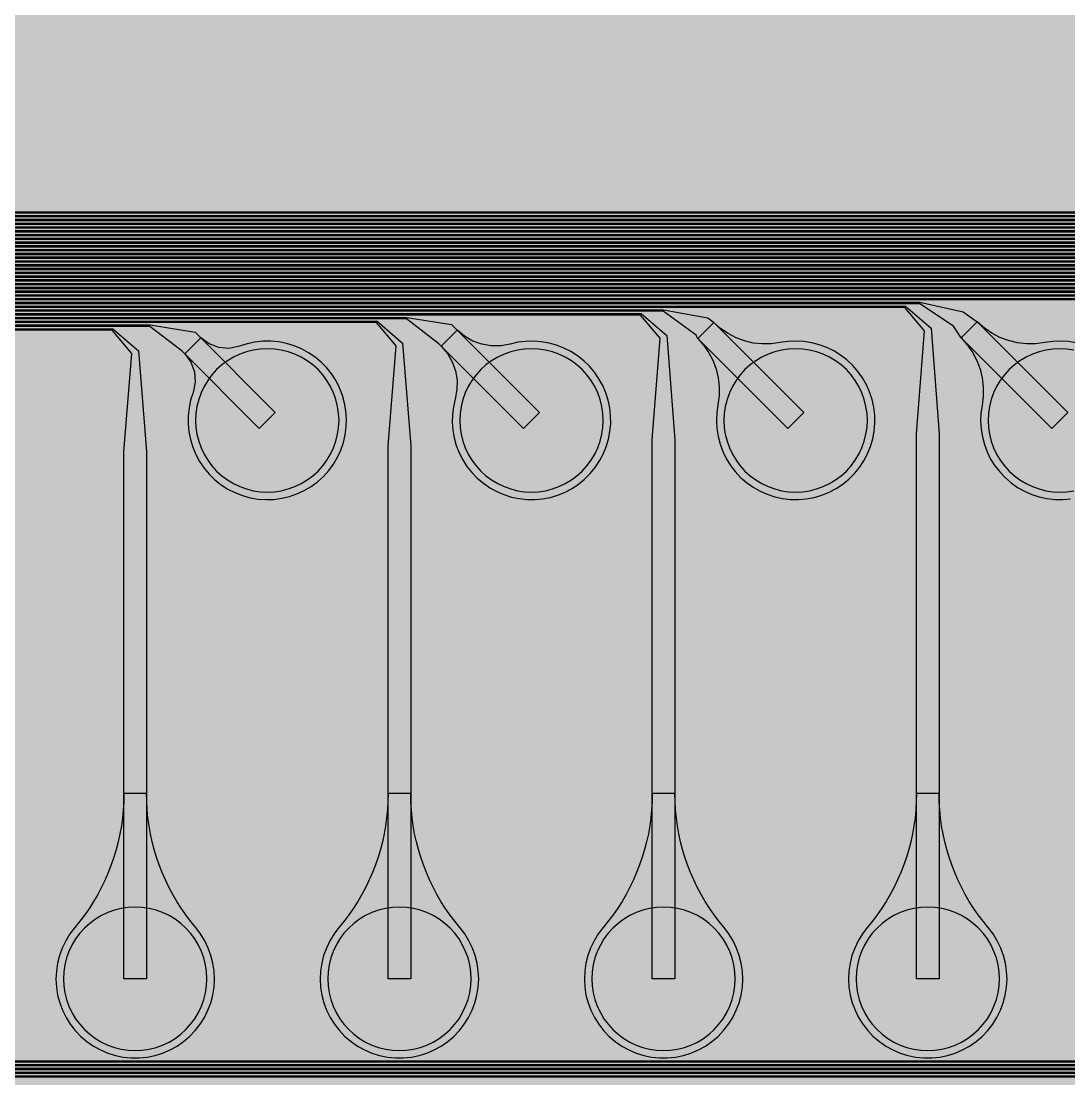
# Model space of a CAD drawing. Header units: metres. Extents: x -7220 to 10980, y -29667 to 1833.
# Drawn here: x -5383 to -3995, y -26915 to -25514 of the extents above; entities that cross this region are included whole.
import ezdxf

# ---------------------------------------------------------------- set-up
doc = ezdxf.new("R2010")
doc.units = ezdxf.units.M
for name, color, linetype in [('Metal1', 4, 'CONTINUOUS'), ('Polyimide', 7, 'CONTINUOUS'), ('Polyimide_Negative', 5, 'CONTINUOUS')]:
    doc.layers.add(name, color=color, linetype=linetype)

msp = doc.modelspace()

# ---------------------------------------------------------------- hatches: boundary and pattern name
at = {"layer": 'Polyimide'}
msp.add_hatch(color=7, dxfattribs=at).paths.add_polyline_path([(4099.4, -13861.6), (4142.6, -14152.8), (4214.2, -14438.4), (4313.4, -14715.5), (4439.2, -14981.7), (4590.6, -15234.2), (4766, -15470.7), (4963.7, -15688.8), (5181.8, -15886.5), (5418.3, -16061.9), (5670.8, -16213.3), (5936.9, -16339.1), (6214.1, -16438.3), (6499.7, -16509.9), (6790.9, -16553.1), (7085, -16567.5), (9980.4, -16567.5), (10058.8, -16571.4), (10136.4, -16582.9), (10212.6, -16601.9), (10286.5, -16628.4), (10357.5, -16662), (10424.8, -16702.3), (10487.9, -16749.1), (10546.1, -16801.8), (10598.8, -16860), (10645.6, -16923), (10685.9, -16990.4), (10719.5, -17061.4), (10745.9, -17135.3), (10765, -17211.4), (10776.5, -17289.1), (10780.4, -17367.5), (10780.4, -21957.3), (10741.6, -22012.9), (10706, -22070.6), (10673.6, -22130.1), (10644.5, -22191.4), (10618.9, -22254.2), (10596.8, -22318.2), (10578.3, -22383.5), (10563.4, -22449.6), (10552.2, -22516.5), (10544.7, -22583.8), (10541, -22651.5), (10541, -22719.3), (10544.7, -22787), (10552.2, -22854.4), (10563.4, -22921.2), (10578.3, -22987.4), (10596.8, -23052.6), (10618.9, -23116.7), (10644.5, -23179.5), (10673.6, -23240.7), (10706, -23300.3), (10741.6, -23357.9), (10780.4, -23413.5), (10780.4, -28667.5), (10776.5, -28745.9), (10765, -28823.6), (10745.9, -28899.7), (10719.5, -28973.6), (10685.9, -29044.6), (10645.6, -29112), (10598.8, -29175), (10546.1, -29233.2), (10487.9, -29285.9), (10424.8, -29332.7), (10357.5, -29373), (10286.5, -29406.6), (10212.6, -29433.1), (10136.4, -29452.1), (10058.8, -29463.6), (9980.4, -29467.5), (-6219.6, -29467.5), (-6298, -29463.6), (-6375.7, -29452.1), (-6451.9, -29433.1), (-6525.8, -29406.6), (-6596.7, -29373), (-6664.1, -29332.7), (-6727.1, -29285.9), (-6785.3, -29233.2), (-6838, -29175), (-6884.8, -29112), (-6925.2, -29044.6), (-6958.7, -28973.6), (-6985.2, -28899.7), (-7004.3, -28823.6), (-7015.8, -28745.9), (-7019.6, -28667.5), (-7019.6, -23426.3), (-6979.4, -23370.1), (-6942.3, -23311.6), (-6908.7, -23251.2), (-6878.5, -23189), (-6851.8, -23125.1), (-6828.8, -23059.9), (-6809.5, -22993.4), (-6794, -22926), (-6782.4, -22857.8), (-6774.6, -22789.1), (-6770.7, -22720), (-6770.7, -22650.8), (-6774.6, -22581.8), (-6782.4, -22513), (-6794, -22444.8), (-6809.5, -22377.4), (-6828.8, -22311), (-6851.8, -22245.7), (-6878.5, -22181.9), (-6908.7, -22119.7), (-6942.3, -22059.2), (-6979.4, -22000.8), (-7019.6, -21944.5), (-7019.6, -17367.5), (-7015.8, -17289.1), (-7004.3, -17211.4), (-6985.2, -17135.3), (-6958.7, -17061.4), (-6925.2, -16990.4), (-6884.8, -16923), (-6838, -16860), (-6785.3, -16801.8), (-6727.1, -16749.1), (-6664.1, -16702.3), (-6596.7, -16662), (-6525.8, -16628.4), (-6451.9, -16601.9), (-6375.7, -16582.9), (-6298, -16571.4), (-6219.6, -16567.5), (-3314, -16567.5), (-3019.9, -16553.1), (-2728.7, -16509.9), (-2443.1, -16438.3), (-2165.9, -16339.1), (-1899.8, -16213.3), (-1647.3, -16061.9), (-1410.8, -15886.5), (-1192.7, -15688.8), (-995, -15470.7), (-819.6, -15234.2), (-668.2, -14981.7), (-542.4, -14715.5), (-443.2, -14438.4), (-371.6, -14152.8), (-328.4, -13861.6), (-314, -13567.5), (-314, -13373.5), (-317.5, -13328.1), (-327.7, -13283.8), (-344.6, -13241.5), (-367.6, -13202.3), (-396.4, -13167), (-430.1, -13136.5), (-468, -13111.4), (-509.3, -13092.3), (-509.3, -13092.3), (-578.2, -13061.3), (-642.2, -13021.2), (-700.3, -12973), (-751.3, -12917.3), (-794.4, -12855.3), (-828.7, -12788.1), (-853.7, -12716.8), (-868.9, -12642.8), (-874, -12567.5), (-868.9, -12492.2), (-853.7, -12418.2), (-828.7, -12346.9), (-794.4, -12279.7), (-751.3, -12217.7), (-700.3, -12162), (-642.2, -12113.8), (-578.2, -12073.7), (-509.3, -12042.7), (-509.3, -12042.7), (-468, -12023.6), (-430.1, -11998.5), (-396.4, -11968), (-367.6, -11932.7), (-344.6, -11893.5), (-327.7, -11851.2), (-317.5, -11806.9), (-314, -11761.5), (-314, -11074.3), (-317.5, -11028.9), (-327.7, -10984.6), (-344.6, -10942.4), (-367.6, -10903.1), (-396.4, -10867.8), (-430.1, -10837.3), (-468, -10812.2), (-509.3, -10793.2), (-509.3, -10793.2), (-578.2, -10762.1), (-642.2, -10722.1), (-700.3, -10673.8), (-751.3, -10618.1), (-794.4, -10556.1), (-828.7, -10488.9), (-853.7, -10417.6), (-868.9, -10343.7), (-874, -10268.3), (-868.9, -10193), (-853.7, -10119), (-828.7, -10047.8), (-794.4, -9980.5), (-751.3, -9918.5), (-700.3, -9862.9), (-642.2, -9814.6), (-578.2, -9774.6), (-509.3, -9743.5), (-509.3, -9743.5), (-468, -9724.5), (-430.1, -9699.4), (-396.4, -9668.8), (-367.6, -9633.5), (-344.6, -9594.3), (-327.7, -9552), (-317.5, -9507.7), (-314, -9462.4), (-314, -8775.1), (-317.5, -8729.8), (-327.7, -8685.5), (-344.6, -8643.2), (-367.6, -8604), (-396.4, -8568.7), (-430.1, -8538.1), (-468, -8513), (-509.3, -8494), (-509.3, -8494), (-578.2, -8462.9), (-642.2, -8422.9), (-700.3, -8374.6), (-751.3, -8319), (-794.4, -8257), (-828.7, -8189.7), (-853.7, -8118.5), (-868.9, -8044.5), (-874, -7969.2), (-868.9, -7893.8), (-853.7, -7819.9), (-828.7, -7748.6), (-794.4, -7681.4), (-751.3, -7619.4), (-700.3, -7563.7), (-642.2, -7515.4), (-578.2, -7475.4), (-509.3, -7444.3), (-509.3, -7444.3), (-468, -7425.3), (-430.1, -7400.2), (-396.4, -7369.7), (-367.6, -7334.4), (-344.6, -7295.1), (-327.7, -7252.9), (-317.5, -7208.6), (-314, -7163.2), (-314, -6476), (-317.5, -6430.6), (-327.7, -6386.3), (-344.6, -6344), (-367.6, -6304.8), (-396.4, -6269.5), (-430.1, -6239), (-468, -6213.9), (-509.3, -6194.8), (-509.3, -6194.8), (-578.2, -6163.8), (-642.2, -6123.7), (-700.3, -6075.5), (-751.3, -6019.8), (-794.4, -5957.8), (-828.7, -5890.6), (-853.7, -5819.3), (-868.9, -5745.3), (-874, -5670), (-868.9, -5594.7), (-853.7, -5520.7), (-828.7, -5449.4), (-794.4, -5382.2), (-751.3, -5320.2), (-700.3, -5264.5), (-642.2, -5216.3), (-578.2, -5176.2), (-509.3, -5145.2), (-509.3, -5145.2), (-468, -5126.1), (-430.1, -5101), (-396.4, -5070.5), (-367.6, -5035.2), (-344.6, -4996), (-327.7, -4953.7), (-317.5, -4909.4), (-314, -4864), (-314, 380), (-314, 1532.5), (-269, 1532.5), (-268.8, 1525.6), (-268.1, 1518.8), (-267, 1512), (-265.4, 1505.3), (-263.4, 1498.7), (-261, 1492.3), (-258.2, 1486.1), (-254.9, 1480), (-251.3, 1474.2), (-247.3, 1468.6), (-242.9, 1463.3), (-238.2, 1458.3), (-233.2, 1453.6), (-227.9, 1449.2), (-222.3, 1445.2), (-216.5, 1441.6), (-210.4, 1438.3), (-204.2, 1435.5), (-197.8, 1433.1), (-191.2, 1431.1), (-184.5, 1429.5), (-177.7, 1428.4), (-170.9, 1427.7), (-164, 1427.5), (-157.1, 1427.7), (-150.3, 1428.4), (-143.5, 1429.5), (-136.8, 1431.1), (-130.2, 1433.1), (-123.8, 1435.5), (-117.6, 1438.3), (-111.5, 1441.6), (-105.7, 1445.2), (-100.1, 1449.2), (-94.8, 1453.6), (-89.8, 1458.3), (-85.1, 1463.3), (-80.7, 1468.6), (-76.7, 1474.2), (-73.1, 1480), (-69.8, 1486.1), (-67, 1492.3), (-64.6, 1498.7), (-62.6, 1505.3), (-61, 1512), (-59.9, 1518.8), (-59.2, 1525.6), (-59, 1532.5), (1786, 1532.5), (3835, 1532.5), (3835.2, 1539), (3835.9, 1545.6), (3836.9, 1552), (3838.4, 1558.4), (3840.3, 1564.6), (3842.6, 1570.8), (3845.3, 1576.7), (3848.4, 1582.5), (3851.9, 1588.1), (3855.7, 1593.4), (3859.8, 1598.4), (3864.3, 1603.2), (3869.1, 1607.7), (3874.1, 1611.8), (3879.4, 1615.6), (3885, 1619.1), (3890.8, 1622.2), (3896.7, 1624.9), (3902.9, 1627.2), (3909.1, 1629.1), (3915.5, 1630.6), (3921.9, 1631.6), (3928.5, 1632.3), (3935, 1632.5), (3941.5, 1632.3), (3948.1, 1631.6), (3954.5, 1630.6), (3960.9, 1629.1), (3967.1, 1627.2), (3973.3, 1624.9), (3979.2, 1622.2), (3985, 1619.1), (3990.6, 1615.6), (3995.9, 1611.8), (4000.9, 1607.7), (4005.7, 1603.2), (4010.2, 1598.4), (4014.3, 1593.4), (4018.1, 1588.1), (4021.6, 1582.5), (4024.7, 1576.7), (4027.4, 1570.8), (4029.7, 1564.6), (4031.6, 1558.4), (4033.1, 1552), (4034.1, 1545.6), (4034.8, 1539), (4035, 1532.5), (4085, 1532.5), (4085, 380), (4085, 330), (4085, -4864), (4088.5, -4909.4), (4098.7, -4953.7), (4115.6, -4996), (4138.6, -5035.2), (4167.4, -5070.5), (4201.1, -5101), (4239, -5126.1), (4280.3, -5145.2), (4280.3, -5145.2), (4349.2, -5176.2), (4413.2, -5216.3), (4471.3, -5264.5), (4522.3, -5320.2), (4565.4, -5382.2), (4599.7, -5449.4), (4624.7, -5520.7), (4639.9, -5594.7), (4645, -5670), (4639.9, -5745.3), (4624.7, -5819.3), (4599.7, -5890.6), (4565.4, -5957.8), (4522.3, -6019.8), (4471.3, -6075.5), (4413.2, -6123.7), (4349.2, -6163.8), (4280.3, -6194.8), (4239, -6213.9), (4201.1, -6239), (4167.4, -6269.5), (4138.6, -6304.8), (4115.6, -6344), (4098.7, -6386.3), (4088.5, -6430.6), (4085, -6476), (4085, -13567.5), (4099.4, -13861.6)])

# ---------------------------------------------------------------- linework, layer by layer
at = {"layer": 'Metal1'}
for points in [[(1878.9, -18191.7), (1878.9, -28377.9), (1848.3, -28408.5), (-6017.5, -28408.5), (-6048.1, -28377.9), (-6048.1, -25796.6), (-6017.5, -25766), (21.9, -25766), (69.5, -25789.8), (128.8, -25884.6), (206.2, -26035.7), (179.5, -26049.3), (102.1, -25898.3), (61.2, -25797.5), (21.4, -25768), (-6016.7, -25768), (-6046.1, -25797.4), (-6046.1, -28377.1), (-6016.7, -28406.5), (1847.5, -28406.5), (1876.9, -28377.1), (1876.9, -18191.7)], [(1873.9, -18191.7), (1873.9, -28372.9), (1843.3, -28403.5), (-6012.5, -28403.5), (-6043.1, -28372.9), (-6043.1, -25801.6), (-6012.5, -25771), (-11.7, -25771), (21.8, -25800.4), (32.9, -25964.2), (32.9, -26782.5), (2.9, -26782.5), (2.9, -25964.2), (14, -25803.6), (-12.5, -25773), (-6011.7, -25773), (-6041.1, -25802.4), (-6041.1, -28372.1), (-6011.7, -28401.5), (1842.5, -28401.5), (1871.9, -28372.1), (1871.9, -18191.7)], [(1868.9, -18191.7), (1868.9, -28367.9), (1838.3, -28398.5), (-6007.5, -28398.5), (-6038.1, -28367.9), (-6038.1, -25806.6), (-6007.5, -25776), (-328.1, -25776), (-279.9, -25799.4), (-223.6, -25885.6), (-143.9, -26035.5), (-170.4, -26049.5), (-250.1, -25899.7), (-288.6, -25807.6), (-328.6, -25778), (-6006.7, -25778), (-6036.1, -25807.4), (-6036.1, -28367.1), (-6006.7, -28396.5), (1837.5, -28396.5), (1866.9, -28367.1), (1866.9, -18191.7)], [(1863.9, -18191.7), (1863.9, -28362.9), (1833.3, -28393.5), (-6002.5, -28393.5), (-6033.1, -28362.9), (-6033.1, -25811.6), (-6002.5, -25781), (-361.7, -25781), (-328.2, -25810.4), (-317.1, -25972.2), (-317.1, -26782.5), (-347.1, -26782.5), (-347.1, -25972.2), (-336.1, -25813.6), (-362.5, -25783), (-6001.7, -25783), (-6031.1, -25812.4), (-6031.1, -28362.1), (-6001.7, -28391.5), (1832.5, -28391.5), (1861.9, -28362.1), (1861.9, -18191.7)], [(1858.9, -18191.7), (1858.9, -28357.9), (1828.3, -28388.5), (-5997.5, -28388.5), (-6028.1, -28357.9), (-6028.1, -25816.6), (-5997.5, -25786), (-678.1, -25786), (-629.3, -25808.9), (-576.1, -25886.7), (-494, -26035.2), (-520.3, -26049.8), (-602.3, -25901.2), (-638.3, -25817.6), (-678.6, -25788), (-5996.7, -25788), (-6026.1, -25817.4), (-6026.1, -28357.1), (-5996.7, -28386.5), (1827.5, -28386.5), (1856.9, -28357.1), (1856.9, -18191.7)], [(1853.9, -18191.7), (1853.9, -28352.9), (1823.3, -28383.5), (-5992.5, -28383.5), (-6023.1, -28352.9), (-6023.1, -25821.6), (-5992.5, -25791), (-711.7, -25791), (-678.2, -25820.4), (-667.1, -25980.2), (-667.1, -26782.5), (-697.1, -26782.5), (-697.1, -25980.2), (-686.1, -25823.6), (-712.5, -25793), (-5991.7, -25793), (-6021.1, -25822.4), (-6021.1, -28352.1), (-5991.7, -28381.5), (1822.5, -28381.5), (1851.9, -28352.1), (1851.9, -18191.7)], [(1848.9, -18191.7), (1848.9, -28347.9), (1818.3, -28378.5), (-5987.5, -28378.5), (-6018.1, -28347.9), (-6018.1, -25826.6), (-5987.5, -25796), (-1028.1, -25796), (-978.7, -25818.3), (-928.7, -25887.9), (-844.1, -26035), (-870.1, -26050), (-954.7, -25902.9), (-988, -25827.7), (-1028.6, -25798), (-5986.7, -25798), (-6016.1, -25827.4), (-6016.1, -28347.1), (-5986.7, -28376.5), (1817.5, -28376.5), (1846.9, -28347.1), (1846.9, -18191.7)], [(1843.9, -18191.7), (1843.9, -28342.9), (1813.3, -28373.5), (-5982.5, -28373.5), (-6013.1, -28342.9), (-6013.1, -25831.6), (-5982.5, -25801), (-1061.7, -25801), (-1028.1, -25830.3), (-1017.1, -25988.2), (-1017.1, -26782.5), (-1047.1, -26782.5), (-1047.1, -25988.2), (-1036.1, -25833.7), (-1062.5, -25803), (-5981.7, -25803), (-6011.1, -25832.4), (-6011.1, -28342.1), (-5981.7, -28371.5), (1812.5, -28371.5), (1841.9, -28342.1), (1841.9, -18191.7)], [(1838.9, -18191.7), (1838.9, -28337.9), (1808.3, -28368.5), (-5977.5, -28368.5), (-6008.1, -28337.9), (-6008.1, -25836.6), (-5977.5, -25806), (-1378.1, -25806), (-1328, -25827.7), (-1281.5, -25889.2), (-1194.3, -26034.8), (-1220, -26050.2), (-1307.3, -25904.7), (-1337.8, -25837.7), (-1378.6, -25808), (-5976.7, -25808), (-6006.1, -25837.4), (-6006.1, -28337.1), (-5976.7, -28366.5), (1807.5, -28366.5), (1836.9, -28337.1), (1836.9, -18191.7)], [(1833.9, -18191.7), (1833.9, -28332.9), (1803.3, -28363.5), (-5972.5, -28363.5), (-6003.1, -28332.9), (-6003.1, -25841.6), (-5972.5, -25811), (-1411.7, -25811), (-1378.1, -25840.3), (-1367.1, -25996.2), (-1367.1, -26782.5), (-1397.1, -26782.5), (-1397.1, -25996.2), (-1386.1, -25843.7), (-1412.5, -25813), (-5971.7, -25813), (-6001.1, -25842.4), (-6001.1, -28332.1), (-5971.7, -28361.5), (1802.5, -28361.5), (1831.9, -28332.1), (1831.9, -18191.7)], [(1828.9, -18191.7), (1828.9, -28327.9), (1798.3, -28358.5), (-5967.5, -28358.5), (-5998.1, -28327.9), (-5998.1, -25846.6), (-5967.5, -25816), (-1728.1, -25816), (-1677.3, -25837), (-1634.5, -25890.7), (-1544.4, -26034.5), (-1569.8, -26050.5), (-1659.9, -25906.6), (-1687.5, -25847.8), (-1728.6, -25818), (-5966.7, -25818), (-5996.1, -25847.4), (-5996.1, -28327.1), (-5966.7, -28356.5), (1797.5, -28356.5), (1826.9, -28327.1), (1826.9, -18191.7)], [(1823.9, -18191.7), (1823.9, -28322.9), (1793.3, -28353.5), (-5962.5, -28353.5), (-5993.1, -28322.9), (-5993.1, -25851.6), (-5962.5, -25821), (-1761.7, -25821), (-1728.1, -25850.3), (-1717.1, -26004.2), (-1717.1, -26782.5), (-1747.1, -26782.5), (-1747.1, -26004.2), (-1736.2, -25853.7), (-1762.5, -25823), (-5961.7, -25823), (-5991.1, -25852.4), (-5991.1, -28322.1), (-5961.7, -28351.5), (1792.5, -28351.5), (1821.9, -28322.1), (1821.9, -18191.7)], [(1818.9, -18191.7), (1818.9, -28317.9), (1788.3, -28348.5), (-5957.5, -28348.5), (-5988.1, -28317.9), (-5988.1, -25856.6), (-5957.5, -25826), (-2078.1, -25826), (-2026.5, -25846.3), (-1987.6, -25892.3), (-1894.6, -26034.3), (-1919.7, -26050.7), (-2012.7, -25908.8), (-2037.3, -25857.9), (-2078.6, -25828), (-5956.7, -25828), (-5986.1, -25857.4), (-5986.1, -28317.1), (-5956.7, -28346.5), (1787.5, -28346.5), (1816.9, -28317.1), (1816.9, -18191.7)], [(1813.9, -18191.7), (1813.9, -28312.9), (1783.3, -28343.5), (-5952.5, -28343.5), (-5983.1, -28312.9), (-5983.1, -25861.6), (-5952.5, -25831), (-2111.7, -25831), (-2078, -25860.3), (-2067.1, -26012.2), (-2067.1, -26782.5), (-2097.1, -26782.5), (-2097.1, -26012.2), (-2086.2, -25863.7), (-2112.5, -25833), (-5951.7, -25833), (-5981.1, -25862.4), (-5981.1, -28312.1), (-5951.7, -28341.5), (1782.5, -28341.5), (1811.9, -28312.1), (1811.9, -18191.7)], [(1808.9, -18191.7), (1808.9, -28307.9), (1778.3, -28338.5), (-5947.5, -28338.5), (-5978.1, -28307.9), (-5978.1, -25866.6), (-5947.5, -25836), (-2428.1, -25836), (-2375.7, -25855.4), (-2340.9, -25894.1), (-2244.8, -26034), (-2269.5, -26051), (-2365.6, -25911.1), (-2387, -25868.1), (-2428.6, -25838), (-5946.7, -25838), (-5976.1, -25867.4), (-5976.1, -28307.1), (-5946.7, -28336.5), (1777.5, -28336.5), (1806.9, -28307.1), (1806.9, -18191.7)], [(1803.9, -18191.7), (1803.9, -28302.9), (1773.3, -28333.5), (-5942.5, -28333.5), (-5973.1, -28302.9), (-5973.1, -25871.6), (-5942.5, -25841), (-2461.7, -25841), (-2428, -25870.3), (-2417.1, -26020.2), (-2417.1, -26782.5), (-2447.1, -26782.5), (-2447.1, -26020.2), (-2436.2, -25873.7), (-2462.5, -25843), (-5941.7, -25843), (-5971.1, -25872.4), (-5971.1, -28302.1), (-5941.7, -28331.5), (1772.5, -28331.5), (1801.9, -28302.1), (1801.9, -18191.7)], [(1798.9, -18191.7), (1798.9, -28297.9), (1768.3, -28328.5), (-5937.5, -28328.5), (-5968.1, -28297.9), (-5968.1, -25876.6), (-5937.5, -25846), (-2778.1, -25846), (-2724.8, -25864.4), (-2694.3, -25896.1), (-2595, -26033.7), (-2619.3, -26051.3), (-2718.7, -25913.7), (-2736.7, -25878.3), (-2778.6, -25848), (-5936.7, -25848), (-5966.1, -25877.4), (-5966.1, -28297.1), (-5936.7, -28326.5), (1767.5, -28326.5), (1796.9, -28297.1), (1796.9, -18191.7)], [(1793.9, -18191.7), (1793.9, -28292.9), (1763.3, -28323.5), (-5932.5, -28323.5), (-5963.1, -28292.9), (-5963.1, -25881.6), (-5932.5, -25851), (-2811.7, -25851), (-2778, -25880.3), (-2767.1, -26028.2), (-2767.1, -26782.5), (-2797.1, -26782.5), (-2797.1, -26028.2), (-2786.3, -25883.7), (-2812.5, -25853), (-5931.7, -25853), (-5961.1, -25882.4), (-5961.1, -28292.1), (-5931.7, -28321.5), (1762.5, -28321.5), (1791.9, -28292.1), (1791.9, -18191.7)], [(1788.9, -18191.7), (1788.9, -28287.9), (1758.3, -28318.5), (-5927.5, -28318.5), (-5958.1, -28287.9), (-5958.1, -25886.6), (-5927.5, -25856), (-3128.1, -25856), (-3073.9, -25873.2), (-3048, -25898.4), (-2945.2, -26033.4), (-2969.1, -26051.6), (-3071.9, -25916.6), (-3086.5, -25888.5), (-3128.6, -25858), (-5926.7, -25858), (-5956.1, -25887.4), (-5956.1, -28287.1), (-5926.7, -28316.5), (1757.5, -28316.5), (1786.9, -28287.1), (1786.9, -18191.7)], [(1783.9, -18191.7), (1783.9, -28282.9), (1753.3, -28313.5), (-5922.5, -28313.5), (-5953.1, -28282.9), (-5953.1, -25891.6), (-5922.5, -25861), (-3161.7, -25861), (-3127.9, -25890.3), (-3117.1, -26036.2), (-3117.1, -26782.5), (-3147.1, -26782.5), (-3147.1, -26036.2), (-3136.3, -25893.7), (-3162.5, -25863), (-5921.7, -25863), (-5951.1, -25892.4), (-5951.1, -28282.1), (-5921.7, -28311.5), (1752.5, -28311.5), (1781.9, -28282.1), (1781.9, -18191.7)], [(1778.9, -18191.7), (1778.9, -28277.9), (1748.3, -28308.5), (-5917.5, -28308.5), (-5948.1, -28277.9), (-5948.1, -25896.6), (-5917.5, -25866), (-3512.4, -25866), (-3456.6, -25881), (-3416.5, -25911.9), (-3296.5, -26031.9), (-3317.7, -26053.1), (-3437.7, -25933.1), (-3466.2, -25895.4), (-3512.8, -25868), (-5916.7, -25868), (-5946.1, -25897.4), (-5946.1, -28277.1), (-5916.7, -28306.5), (1747.5, -28306.5), (1776.9, -28277.1), (1776.9, -18191.7)], [(1773.9, -18191.7), (1773.9, -28272.9), (1743.3, -28303.5), (-5912.5, -28303.5), (-5943.1, -28272.9), (-5943.1, -25901.6), (-5912.5, -25871), (-3511.7, -25871), (-3477.9, -25900.3), (-3467.1, -26044.2), (-3467.1, -26782.5), (-3497.1, -26782.5), (-3497.1, -26044.2), (-3486.3, -25903.7), (-3512.5, -25873), (-5911.7, -25873), (-5941.1, -25902.4), (-5941.1, -28272.1), (-5911.7, -28301.5), (1742.5, -28301.5), (1771.9, -28272.1), (1771.9, -18191.7)], [(1768.9, -18191.7), (1768.9, -28267.9), (1738.3, -28298.5), (-5907.5, -28298.5), (-5938.1, -28267.9), (-5938.1, -25906.6), (-5907.5, -25876), (-3852.4, -25876), (-3795.9, -25890), (-3766.5, -25911.9), (-3646.5, -26031.9), (-3667.7, -26053.1), (-3787.7, -25933.1), (-3806.9, -25906.4), (-3852.8, -25878), (-5906.7, -25878), (-5936.1, -25907.4), (-5936.1, -28267.1), (-5906.7, -28296.5), (1737.5, -28296.5), (1766.9, -28267.1), (1766.9, -18191.7)], [(1763.9, -18191.7), (1763.9, -28262.9), (1733.3, -28293.5), (-5902.5, -28293.5), (-5933.1, -28262.9), (-5933.1, -25911.6), (-5902.5, -25881), (-3861.7, -25881), (-3827.9, -25910.2), (-3817.1, -26052.2), (-3817.1, -26782.5), (-3847.1, -26782.5), (-3847.1, -26052.2), (-3836.4, -25913.8), (-3862.5, -25883), (-5901.7, -25883), (-5931.1, -25912.4), (-5931.1, -28262.1), (-5901.7, -28291.5), (1732.5, -28291.5), (1761.9, -28262.1), (1761.9, -18191.7)], [(1758.9, -18191.7), (1758.9, -28257.9), (1728.3, -28288.5), (-5897.5, -28288.5), (-5928.1, -28257.9), (-5928.1, -25916.6), (-5897.5, -25886), (-4192.4, -25886), (-4135, -25898.7), (-4116.5, -25911.9), (-3996.5, -26031.9), (-4017.7, -26053.1), (-4137.7, -25933.1), (-4147.8, -25917.8), (-4192.8, -25888), (-5896.7, -25888), (-5926.1, -25917.4), (-5926.1, -28257.1), (-5896.7, -28286.5), (1727.5, -28286.5), (1756.9, -28257.1), (1756.9, -18191.7)], [(1753.9, -18191.7), (1753.9, -28252.9), (1723.3, -28283.5), (-5892.5, -28283.5), (-5923.1, -28252.9), (-5923.1, -25921.6), (-5892.5, -25891), (-4211.7, -25891), (-4177.8, -25920.2), (-4167.1, -26060.2), (-4167.1, -26782.5), (-4197.1, -26782.5), (-4197.1, -26060.2), (-4186.4, -25923.8), (-4212.5, -25893), (-5891.7, -25893), (-5921.1, -25922.4), (-5921.1, -28252.1), (-5891.7, -28281.5), (1722.5, -28281.5), (1751.9, -28252.1), (1751.9, -18191.7)], [(1748.9, -18191.7), (1748.9, -28247.9), (1718.3, -28278.5), (-5887.5, -28278.5), (-5918.1, -28247.9), (-5918.1, -25926.6), (-5887.5, -25896), (-4532.4, -25896), (-4473.7, -25906.7), (-4466.5, -25911.9), (-4346.5, -26031.9), (-4367.7, -26053.1), (-4487.7, -25933.1), (-4489.1, -25929.8), (-4532.8, -25898), (-5886.7, -25898), (-5916.1, -25927.4), (-5916.1, -28247.1), (-5886.7, -28276.5), (1717.5, -28276.5), (1746.9, -28247.1), (1746.9, -18191.7)], [(1743.9, -18191.7), (1743.9, -28242.9), (1713.3, -28273.5), (-5882.5, -28273.5), (-5913.1, -28242.9), (-5913.1, -25931.6), (-5882.5, -25901), (-4561.7, -25901), (-4527.8, -25930.2), (-4517.1, -26068.2), (-4517.1, -26782.5), (-4547.1, -26782.5), (-4547.1, -26068.2), (-4536.5, -25933.8), (-4562.5, -25903), (-5881.7, -25903), (-5911.1, -25932.4), (-5911.1, -28242.1), (-5881.7, -28271.5), (1712.5, -28271.5), (1741.9, -28242.1), (1741.9, -18191.7)], [(1738.9, -18191.7), (1738.9, -28237.9), (1708.3, -28268.5), (-5877.5, -28268.5), (-5908.1, -28237.9), (-5908.1, -25936.6), (-5877.5, -25906), (-4872.4, -25906), (-4812.9, -25915.5), (-4696.5, -26031.9), (-4717.7, -26053.1), (-4829.9, -25940.9), (-4872.8, -25908), (-5876.7, -25908), (-5906.1, -25937.4), (-5906.1, -28237.1), (-5876.7, -28266.5), (1707.5, -28266.5), (1736.9, -28237.1), (1736.9, -18191.7)], [(1733.9, -18191.7), (1733.9, -28232.9), (1703.3, -28263.5), (-5872.5, -28263.5), (-5903.1, -28232.9), (-5903.1, -25941.6), (-5872.5, -25911), (-4911.7, -25911), (-4877.8, -25940.2), (-4867.1, -26076.2), (-4867.1, -26782.5), (-4897.1, -26782.5), (-4897.1, -26076.2), (-4886.5, -25943.8), (-4912.5, -25913), (-5871.7, -25913), (-5901.1, -25942.4), (-5901.1, -28232.1), (-5871.7, -28261.5), (1702.5, -28261.5), (1731.9, -28232.1), (1731.9, -18191.7)], [(1728.9, -18191.7), (1728.9, -28227.9), (1698.3, -28258.5), (-5867.5, -28258.5), (-5898.1, -28227.9), (-5898.1, -25946.6), (-5867.5, -25916), (-5212.4, -25916), (-5152.9, -25925.5), (-5046.5, -26031.9), (-5067.7, -26053.1), (-5169.9, -25950.9), (-5212.8, -25918), (-5866.7, -25918), (-5896.1, -25947.4), (-5896.1, -28227.1), (-5866.7, -28256.5), (1697.5, -28256.5), (1726.9, -28227.1), (1726.9, -18191.7)], [(1723.9, -18191.7), (1723.9, -28222.9), (1693.3, -28253.5), (-5862.5, -28253.5), (-5893.1, -28222.9), (-5893.1, -25951.6), (-5862.5, -25921), (-5261.7, -25921), (-5227.7, -25950.2), (-5217.1, -26084.2), (-5217.1, -26782.5), (-5247.1, -26782.5), (-5247.1, -26084.2), (-5236.5, -25953.8), (-5262.5, -25923), (-5861.7, -25923), (-5891.1, -25952.4), (-5891.1, -28222.1), (-5861.7, -28251.5), (1692.5, -28251.5), (1721.9, -28222.1), (1721.9, -18191.7)], [(1718.9, -18191.7), (1718.9, -28217.9), (1688.3, -28248.5), (-5857.5, -28248.5), (-5888.1, -28217.9), (-5888.1, -26921.6), (-5857.5, -26891), (163.3, -26891), (199.6, -26919.2), (207.9, -26982.8), (207.9, -27152.5), (177.9, -27152.5), (177.9, -26982.8), (186.1, -26924.8), (162.5, -26893), (-5856.7, -26893), (-5886.1, -26922.4), (-5886.1, -28217.1), (-5856.7, -28246.5), (1687.5, -28246.5), (1716.9, -28217.1), (1716.9, -18191.7)], [(1713.9, -18191.7), (1713.9, -28212.9), (1683.3, -28243.5), (-5852.5, -28243.5), (-5883.1, -28212.9), (-5883.1, -26926.6), (-5852.5, -26896), (-11.7, -26896), (21.8, -26925.4), (32.9, -27086.2), (32.9, -27892.5), (2.9, -27892.5), (2.9, -27086.2), (13.9, -26928.6), (-12.5, -26898), (-5851.7, -26898), (-5881.1, -26927.4), (-5881.1, -28212.1), (-5851.7, -28241.5), (1682.5, -28241.5), (1711.9, -28212.1), (1711.9, -18191.7)], [(1708.9, -18191.7), (1708.9, -28207.9), (1678.3, -28238.5), (-5847.5, -28238.5), (-5878.1, -28207.9), (-5878.1, -26931.6), (-5847.5, -26901), (-328.1, -26901), (-279, -26923.6), (-227.4, -26997.3), (-144.1, -27145.1), (-170.2, -27159.9), (-253.5, -27012), (-288.2, -26932.6), (-328.6, -26903), (-5846.7, -26903), (-5876.1, -26932.4), (-5876.1, -28207.1), (-5846.7, -28236.5), (1677.5, -28236.5), (1706.9, -28207.1), (1706.9, -18191.7)], [(1703.9, -18191.7), (1703.9, -28202.9), (1673.3, -28233.5), (-5842.5, -28233.5), (-5873.1, -28202.9), (-5873.1, -26936.6), (-5842.5, -26906), (-361.7, -26906), (-328.1, -26935.4), (-317.1, -27094.2), (-317.1, -27892.5), (-347.1, -27892.5), (-347.1, -27094.2), (-336.1, -26938.6), (-362.5, -26908), (-5841.7, -26908), (-5871.1, -26937.4), (-5871.1, -28202.1), (-5841.7, -28231.5), (1672.5, -28231.5), (1701.9, -28202.1), (1701.9, -18191.7)], [(1698.9, -18191.7), (1698.9, -28197.9), (1668.3, -28228.5), (-5837.5, -28228.5), (-5868.1, -28197.9), (-5868.1, -26941.6), (-5837.5, -26911), (-678.1, -26911), (-628.4, -26933), (-580.1, -26998.6), (-494.2, -27144.9), (-520.1, -27160.1), (-606, -27013.8), (-637.9, -26942.7), (-678.6, -26913), (-5836.7, -26913), (-5866.1, -26942.4), (-5866.1, -28197.1), (-5836.7, -28226.5), (1667.5, -28226.5), (1696.9, -28197.1), (1696.9, -18191.7)], [(-3985.3, -25939.8), (-3995.6, -25938.1), (-4006.1, -25937.5), (-4016.6, -25937.9), (-4026.9, -25939.4), (-4039, -25941), (-4051.2, -25941), (-4063.3, -25939.6), (-4075.1, -25936.8), (-4086.6, -25932.5), (-4097.4, -25926.9), (-4107.4, -25920), (-4116.5, -25911.9), (-4137.7, -25933.1), (-4137.7, -25933.1), (-4129.7, -25942.2), (-4122.8, -25952.3), (-4117.1, -25963.1), (-4112.8, -25974.5), (-4110, -25986.3), (-4108.6, -25998.4), (-4108.7, -26010.6), (-4110.2, -26022.7), (-4111.7, -26033.1), (-4112.1, -26043.5), (-4111.5, -26054), (-4109.8, -26064.3), (-4107.1, -26074.5), (-4103.5, -26084.3), (-4098.8, -26093.7), (-4093.3, -26102.6), (-4086.8, -26110.8), (-4079.6, -26118.4), (-4071.7, -26125.3), (-4063.1, -26131.3), (-4054, -26136.5), (-4044.4, -26140.7), (-4034.4, -26143.9), (-4024.2, -26146.1), (-4013.8, -26147.3), (-4003.3, -26147.4), (-3992.8, -26146.5)]]:
    msp.add_lwpolyline(points, dxfattribs=at)
for points in [[(-4486.6, -25934.2), (-4478.7, -25943.1), (-4472, -25953), (-4466.5, -25963.6), (-4462.4, -25974.7), (-4459.6, -25986.3), (-4458.3, -25998.2), (-4458.5, -26010.1), (-4460.1, -26021.9), (-4461.6, -26032.3), (-4462.1, -26042.8), (-4461.6, -26053.3), (-4460, -26063.7), (-4457.3, -26073.9), (-4453.7, -26083.7), (-4449.1, -26093.2), (-4443.6, -26102.1), (-4437.2, -26110.4), (-4430, -26118.1), (-4422.1, -26125), (-4413.5, -26131.1), (-4404.3, -26136.3), (-4394.7, -26140.5), (-4384.7, -26143.8), (-4374.5, -26146.1), (-4364, -26147.3), (-4353.5, -26147.4), (-4343, -26146.6), (-4332.7, -26144.6), (-4322.6, -26141.7), (-4312.9, -26137.7), (-4303.6, -26132.8), (-4294.8, -26127), (-4286.7, -26120.4), (-4279.3, -26112.9), (-4272.6, -26104.8), (-4266.8, -26096), (-4261.9, -26086.7), (-4258, -26077), (-4255, -26066.9), (-4253.1, -26056.6), (-4252.2, -26046.1), (-4252.4, -26035.6), (-4253.6, -26025.2), (-4255.8, -26014.9), (-4259.1, -26004.9), (-4263.3, -25995.3), (-4268.5, -25986.1), (-4274.6, -25977.6), (-4281.5, -25969.6), (-4289.2, -25962.4), (-4297.5, -25956.1), (-4306.5, -25950.5), (-4315.9, -25945.9), (-4325.8, -25942.3), (-4335.9, -25939.7), (-4346.3, -25938.1), (-4356.8, -25937.5), (-4367.3, -25938), (-4377.7, -25939.5), (-4389.5, -25941.2), (-4401.5, -25941.3), (-4413.3, -25940), (-4424.9, -25937.3), (-4436.1, -25933.1), (-4446.7, -25927.6), (-4456.5, -25920.9), (-4465.4, -25913), (-4486.6, -25934.2)], [(-4826.6, -25944.2), (-4818.5, -25953.9), (-4812.2, -25964.9), (-4808, -25976.7), (-4805.8, -25989.2), (-4805.9, -26001.8), (-4808.3, -26014.3), (-4810.6, -26024.4), (-4811.8, -26034.7), (-4812.1, -26045.1), (-4811.3, -26055.5), (-4809.5, -26065.8), (-4806.7, -26075.8), (-4802.9, -26085.5), (-4798.2, -26094.8), (-4792.6, -26103.5), (-4786.1, -26111.7), (-4778.9, -26119.2), (-4770.9, -26125.9), (-4762.3, -26131.8), (-4753.2, -26136.8), (-4743.7, -26140.9), (-4733.7, -26144.1), (-4723.5, -26146.2), (-4713.2, -26147.3), (-4702.8, -26147.4), (-4692.4, -26146.5), (-4682.2, -26144.5), (-4672.2, -26141.5), (-4662.6, -26137.6), (-4653.4, -26132.7), (-4644.7, -26126.9), (-4636.7, -26120.3), (-4629.3, -26113), (-4622.7, -26104.9), (-4616.9, -26096.3), (-4612, -26087.1), (-4608.1, -26077.4), (-4605.1, -26067.4), (-4603.2, -26057.2), (-4602.2, -26046.9), (-4602.3, -26036.4), (-4603.4, -26026.1), (-4605.5, -26015.9), (-4608.7, -26006), (-4612.8, -25996.4), (-4617.8, -25987.3), (-4623.7, -25978.7), (-4630.4, -25970.8), (-4637.9, -25963.5), (-4646.1, -25957.1), (-4654.8, -25951.4), (-4664.1, -25946.7), (-4673.8, -25942.9), (-4683.8, -25940.1), (-4694.1, -25938.3), (-4704.5, -25937.5), (-4714.9, -25937.8), (-4725.2, -25939.1), (-4735.4, -25941.4), (-4747.8, -25943.7), (-4760.4, -25943.8), (-4772.9, -25941.7), (-4784.8, -25937.4), (-4795.7, -25931.1), (-4805.4, -25923), (-4826.6, -25944.2)], [(-5166.6, -25954.2), (-5158.3, -25965.3), (-5153.5, -25978.3), (-5152.5, -25992.1), (-5155.5, -26005.7), (-5158.7, -26015.7), (-5160.8, -26026.1), (-5162, -26036.6), (-5162, -26047.1), (-5161, -26057.6), (-5159, -26068), (-5155.9, -26078.1), (-5151.9, -26087.8), (-5146.8, -26097.1), (-5140.9, -26105.8), (-5134.1, -26113.9), (-5126.6, -26121.3), (-5118.3, -26127.8), (-5109.4, -26133.5), (-5100, -26138.3), (-5090.2, -26142.2), (-5080, -26145), (-5069.6, -26146.8), (-5059.1, -26147.5), (-5048.6, -26147.2), (-5038.1, -26145.8), (-5027.8, -26143.3), (-5017.9, -26139.9), (-5008.3, -26135.4), (-4999.2, -26130.1), (-4990.7, -26123.8), (-4982.9, -26116.7), (-4975.8, -26108.9), (-4969.5, -26100.4), (-4964.2, -26091.3), (-4959.7, -26081.8), (-4956.3, -26071.8), (-4953.9, -26061.5), (-4952.5, -26051.1), (-4952.1, -26040.5), (-4952.9, -26030), (-4954.7, -26019.6), (-4957.5, -26009.4), (-4961.3, -25999.6), (-4966.1, -25990.2), (-4971.8, -25981.3), (-4978.4, -25973.1), (-4985.7, -25965.5), (-4993.8, -25958.7), (-5002.5, -25952.8), (-5011.8, -25947.8), (-5021.6, -25943.7), (-5031.7, -25940.6), (-5042, -25938.6), (-5052.5, -25937.6), (-5063.1, -25937.7), (-5073.6, -25938.8), (-5083.9, -25941), (-5093.9, -25944.2), (-5107.5, -25947.1), (-5121.3, -25946.1), (-5134.3, -25941.3), (-5145.4, -25933), (-5166.6, -25954.2)], [(-5247.1, -26536.9), (-5247.3, -26547.7), (-5248, -26558.4), (-5249, -26569.1), (-5250.5, -26579.7), (-5252.3, -26590.3), (-5254.6, -26600.8), (-5257.3, -26611.1), (-5260.4, -26621.4), (-5263.9, -26631.6), (-5267.8, -26641.6), (-5272.1, -26651.4), (-5276.7, -26661.1), (-5281.8, -26670.6), (-5287.2, -26679.9), (-5292.9, -26688.9), (-5299, -26697.7), (-5305.5, -26706.3), (-5312.3, -26714.6), (-5318.7, -26723.1), (-5324.2, -26732.1), (-5328.9, -26741.7), (-5332.5, -26751.6), (-5335.1, -26761.9), (-5336.6, -26772.4), (-5337.1, -26783), (-5336.5, -26793.6), (-5334.9, -26804.1), (-5332.2, -26814.3), (-5328.5, -26824.2), (-5323.8, -26833.7), (-5318.1, -26842.7), (-5311.6, -26851.1), (-5304.3, -26858.8), (-5296.2, -26865.7), (-5287.5, -26871.7), (-5278.2, -26876.8), (-5268.5, -26881), (-5258.4, -26884.2), (-5248, -26886.3), (-5237.4, -26887.4), (-5226.8, -26887.4), (-5216.3, -26886.3), (-5205.9, -26884.2), (-5195.8, -26881), (-5186, -26876.8), (-5176.7, -26871.7), (-5168, -26865.7), (-5160, -26858.8), (-5152.6, -26851.1), (-5146.1, -26842.7), (-5140.5, -26833.7), (-5135.8, -26824.2), (-5132.1, -26814.3), (-5129.4, -26804.1), (-5127.7, -26793.6), (-5127.1, -26783), (-5127.6, -26772.4), (-5129.2, -26761.9), (-5131.8, -26751.6), (-5135.4, -26741.7), (-5140, -26732.1), (-5145.6, -26723.1), (-5152, -26714.6), (-5158.8, -26706.3), (-5165.2, -26697.7), (-5171.3, -26688.9), (-5177.1, -26679.9), (-5182.5, -26670.6), (-5187.5, -26661.1), (-5192.2, -26651.4), (-5196.4, -26641.6), (-5200.3, -26631.6), (-5203.8, -26621.4), (-5206.9, -26611.1), (-5209.6, -26600.8), (-5211.9, -26590.3), (-5213.8, -26579.7), (-5215.2, -26569.1), (-5216.3, -26558.4), (-5216.9, -26547.7), (-5217.1, -26536.9), (-5247.1, -26536.9)], [(-4897.1, -26536.9), (-4897.3, -26547.7), (-4898, -26558.4), (-4899, -26569.1), (-4900.5, -26579.7), (-4902.3, -26590.3), (-4904.6, -26600.8), (-4907.3, -26611.1), (-4910.4, -26621.4), (-4913.9, -26631.6), (-4917.8, -26641.6), (-4922.1, -26651.4), (-4926.7, -26661.1), (-4931.8, -26670.6), (-4937.2, -26679.9), (-4942.9, -26688.9), (-4949, -26697.7), (-4955.5, -26706.3), (-4962.3, -26714.6), (-4968.7, -26723.1), (-4974.2, -26732.1), (-4978.9, -26741.7), (-4982.5, -26751.6), (-4985.1, -26761.9), (-4986.6, -26772.4), (-4987.1, -26783), (-4986.5, -26793.6), (-4984.9, -26804.1), (-4982.2, -26814.3), (-4978.5, -26824.2), (-4973.8, -26833.7), (-4968.1, -26842.7), (-4961.6, -26851.1), (-4954.3, -26858.8), (-4946.2, -26865.7), (-4937.5, -26871.7), (-4928.2, -26876.8), (-4918.5, -26881), (-4908.4, -26884.2), (-4898, -26886.3), (-4887.4, -26887.4), (-4876.8, -26887.4), (-4866.3, -26886.3), (-4855.9, -26884.2), (-4845.8, -26881), (-4836, -26876.8), (-4826.7, -26871.7), (-4818, -26865.7), (-4810, -26858.8), (-4802.6, -26851.1), (-4796.1, -26842.7), (-4790.5, -26833.7), (-4785.8, -26824.2), (-4782.1, -26814.3), (-4779.4, -26804.1), (-4777.7, -26793.6), (-4777.1, -26783), (-4777.6, -26772.4), (-4779.2, -26761.9), (-4781.8, -26751.6), (-4785.4, -26741.7), (-4790, -26732.1), (-4795.6, -26723.1), (-4802, -26714.6), (-4808.8, -26706.3), (-4815.2, -26697.7), (-4821.3, -26688.9), (-4827.1, -26679.9), (-4832.5, -26670.6), (-4837.5, -26661.1), (-4842.2, -26651.4), (-4846.4, -26641.6), (-4850.3, -26631.6), (-4853.8, -26621.4), (-4856.9, -26611.1), (-4859.6, -26600.8), (-4861.9, -26590.3), (-4863.8, -26579.7), (-4865.2, -26569.1), (-4866.3, -26558.4), (-4866.9, -26547.7), (-4867.1, -26536.9), (-4897.1, -26536.9)], [(-4547.1, -26536.9), (-4547.3, -26547.7), (-4548, -26558.4), (-4549, -26569.1), (-4550.5, -26579.7), (-4552.3, -26590.3), (-4554.6, -26600.8), (-4557.3, -26611.1), (-4560.4, -26621.4), (-4563.9, -26631.6), (-4567.8, -26641.6), (-4572.1, -26651.4), (-4576.7, -26661.1), (-4581.8, -26670.6), (-4587.2, -26679.9), (-4592.9, -26688.9), (-4599, -26697.7), (-4605.5, -26706.3), (-4612.3, -26714.6), (-4618.7, -26723.1), (-4624.2, -26732.1), (-4628.9, -26741.7), (-4632.5, -26751.6), (-4635.1, -26761.9), (-4636.6, -26772.4), (-4637.1, -26783), (-4636.5, -26793.6), (-4634.9, -26804.1), (-4632.2, -26814.3), (-4628.5, -26824.2), (-4623.8, -26833.7), (-4618.1, -26842.7), (-4611.6, -26851.1), (-4604.3, -26858.8), (-4596.2, -26865.7), (-4587.5, -26871.7), (-4578.2, -26876.8), (-4568.5, -26881), (-4558.4, -26884.2), (-4548, -26886.3), (-4537.4, -26887.4), (-4526.8, -26887.4), (-4516.3, -26886.3), (-4505.9, -26884.2), (-4495.8, -26881), (-4486, -26876.8), (-4476.7, -26871.7), (-4468, -26865.7), (-4460, -26858.8), (-4452.6, -26851.1), (-4446.1, -26842.7), (-4440.5, -26833.7), (-4435.8, -26824.2), (-4432.1, -26814.3), (-4429.4, -26804.1), (-4427.7, -26793.6), (-4427.1, -26783), (-4427.6, -26772.4), (-4429.2, -26761.9), (-4431.8, -26751.6), (-4435.4, -26741.7), (-4440, -26732.1), (-4445.6, -26723.1), (-4452, -26714.6), (-4458.8, -26706.3), (-4465.2, -26697.7), (-4471.3, -26688.9), (-4477.1, -26679.9), (-4482.5, -26670.6), (-4487.5, -26661.1), (-4492.2, -26651.4), (-4496.4, -26641.6), (-4500.3, -26631.6), (-4503.8, -26621.4), (-4506.9, -26611.1), (-4509.6, -26600.8), (-4511.9, -26590.3), (-4513.8, -26579.7), (-4515.2, -26569.1), (-4516.3, -26558.4), (-4516.9, -26547.7), (-4517.1, -26536.9), (-4547.1, -26536.9)], [(-4197.1, -26536.9), (-4197.3, -26547.7), (-4198, -26558.4), (-4199, -26569.1), (-4200.5, -26579.7), (-4202.3, -26590.3), (-4204.6, -26600.8), (-4207.3, -26611.1), (-4210.4, -26621.4), (-4213.9, -26631.6), (-4217.8, -26641.6), (-4222.1, -26651.4), (-4226.7, -26661.1), (-4231.8, -26670.6), (-4237.2, -26679.9), (-4242.9, -26688.9), (-4249, -26697.7), (-4255.5, -26706.3), (-4262.3, -26714.6), (-4268.7, -26723.1), (-4274.2, -26732.1), (-4278.9, -26741.7), (-4282.5, -26751.6), (-4285.1, -26761.9), (-4286.6, -26772.4), (-4287.1, -26783), (-4286.5, -26793.6), (-4284.9, -26804.1), (-4282.2, -26814.3), (-4278.5, -26824.2), (-4273.8, -26833.7), (-4268.1, -26842.7), (-4261.6, -26851.1), (-4254.3, -26858.8), (-4246.2, -26865.7), (-4237.5, -26871.7), (-4228.2, -26876.8), (-4218.5, -26881), (-4208.4, -26884.2), (-4198, -26886.3), (-4187.4, -26887.4), (-4176.8, -26887.4), (-4166.3, -26886.3), (-4155.9, -26884.2), (-4145.8, -26881), (-4136, -26876.8), (-4126.7, -26871.7), (-4118, -26865.7), (-4110, -26858.8), (-4102.6, -26851.1), (-4096.1, -26842.7), (-4090.5, -26833.7), (-4085.8, -26824.2), (-4082.1, -26814.3), (-4079.4, -26804.1), (-4077.7, -26793.6), (-4077.1, -26783), (-4077.6, -26772.4), (-4079.2, -26761.9), (-4081.8, -26751.6), (-4085.4, -26741.7), (-4090, -26732.1), (-4095.6, -26723.1), (-4102, -26714.6), (-4108.8, -26706.3), (-4115.2, -26697.7), (-4121.3, -26688.9), (-4127.1, -26679.9), (-4132.5, -26670.6), (-4137.5, -26661.1), (-4142.2, -26651.4), (-4146.4, -26641.6), (-4150.3, -26631.6), (-4153.8, -26621.4), (-4156.9, -26611.1), (-4159.6, -26600.8), (-4161.9, -26590.3), (-4163.8, -26579.7), (-4165.2, -26569.1), (-4166.3, -26558.4), (-4166.9, -26547.7), (-4167.1, -26536.9), (-4197.1, -26536.9)]]:
    msp.add_lwpolyline(points, close=True, dxfattribs=at)
at = {"layer": 'Polyimide_Negative'}
for points in [[(-4962.1, -26042.5), (-4962.6, -26033.2), (-4964, -26024), (-4966.2, -26014.9), (-4969.4, -26006.1), (-4973.3, -25997.7), (-4978.1, -25989.7), (-4983.7, -25982.2), (-4989.9, -25975.3), (-4996.9, -25969.1), (-5004.3, -25963.5), (-5012.3, -25958.7), (-5020.8, -25954.7), (-5029.5, -25951.6), (-5038.6, -25949.3), (-5047.8, -25948), (-5057.1, -25947.5), (-5066.4, -25948), (-5075.7, -25949.3), (-5084.7, -25951.6), (-5093.5, -25954.7), (-5101.9, -25958.7), (-5109.9, -25963.5), (-5117.4, -25969.1), (-5124.3, -25975.3), (-5130.6, -25982.2), (-5136.1, -25989.7), (-5140.9, -25997.7), (-5144.9, -26006.1), (-5148, -26014.9), (-5150.3, -26024), (-5151.7, -26033.2), (-5152.1, -26042.5), (-5151.7, -26051.8), (-5150.3, -26061), (-5148, -26070.1), (-5144.9, -26078.9), (-5140.9, -26087.3), (-5136.1, -26095.3), (-5130.6, -26102.8), (-5124.3, -26109.7), (-5117.4, -26115.9), (-5109.9, -26121.5), (-5101.9, -26126.3), (-5093.5, -26130.3), (-5084.7, -26133.4), (-5075.7, -26135.7), (-5066.4, -26137), (-5057.1, -26137.5), (-5047.8, -26137), (-5038.6, -26135.7), (-5029.5, -26133.4), (-5020.8, -26130.3), (-5012.3, -26126.3), (-5004.3, -26121.5), (-4996.9, -26115.9), (-4989.9, -26109.7), (-4983.7, -26102.8), (-4978.1, -26095.3), (-4973.3, -26087.3), (-4969.4, -26078.9), (-4966.2, -26070.1), (-4964, -26061), (-4962.6, -26051.8), (-4962.1, -26042.5)], [(-4612.1, -26042.5), (-4612.6, -26033.2), (-4614, -26024), (-4616.2, -26014.9), (-4619.4, -26006.1), (-4623.3, -25997.7), (-4628.1, -25989.7), (-4633.7, -25982.2), (-4639.9, -25975.3), (-4646.9, -25969.1), (-4654.3, -25963.5), (-4662.3, -25958.7), (-4670.8, -25954.7), (-4679.5, -25951.6), (-4688.6, -25949.3), (-4697.8, -25948), (-4707.1, -25947.5), (-4716.4, -25948), (-4725.7, -25949.3), (-4734.7, -25951.6), (-4743.5, -25954.7), (-4751.9, -25958.7), (-4759.9, -25963.5), (-4767.4, -25969.1), (-4774.3, -25975.3), (-4780.6, -25982.2), (-4786.1, -25989.7), (-4790.9, -25997.7), (-4794.9, -26006.1), (-4798, -26014.9), (-4800.3, -26024), (-4801.7, -26033.2), (-4802.1, -26042.5), (-4801.7, -26051.8), (-4800.3, -26061), (-4798, -26070.1), (-4794.9, -26078.9), (-4790.9, -26087.3), (-4786.1, -26095.3), (-4780.6, -26102.8), (-4774.3, -26109.7), (-4767.4, -26115.9), (-4759.9, -26121.5), (-4751.9, -26126.3), (-4743.5, -26130.3), (-4734.7, -26133.4), (-4725.7, -26135.7), (-4716.4, -26137), (-4707.1, -26137.5), (-4697.8, -26137), (-4688.6, -26135.7), (-4679.5, -26133.4), (-4670.8, -26130.3), (-4662.3, -26126.3), (-4654.3, -26121.5), (-4646.9, -26115.9), (-4639.9, -26109.7), (-4633.7, -26102.8), (-4628.1, -26095.3), (-4623.3, -26087.3), (-4619.4, -26078.9), (-4616.2, -26070.1), (-4614, -26061), (-4612.6, -26051.8), (-4612.1, -26042.5)], [(-4262.1, -26042.5), (-4262.6, -26033.2), (-4264, -26024), (-4266.2, -26014.9), (-4269.4, -26006.1), (-4273.3, -25997.7), (-4278.1, -25989.7), (-4283.7, -25982.2), (-4289.9, -25975.3), (-4296.9, -25969.1), (-4304.3, -25963.5), (-4312.3, -25958.7), (-4320.8, -25954.7), (-4329.5, -25951.6), (-4338.6, -25949.3), (-4347.8, -25948), (-4357.1, -25947.5), (-4366.4, -25948), (-4375.7, -25949.3), (-4384.7, -25951.6), (-4393.5, -25954.7), (-4401.9, -25958.7), (-4409.9, -25963.5), (-4417.4, -25969.1), (-4424.3, -25975.3), (-4430.6, -25982.2), (-4436.1, -25989.7), (-4440.9, -25997.7), (-4444.9, -26006.1), (-4448, -26014.9), (-4450.3, -26024), (-4451.7, -26033.2), (-4452.1, -26042.5), (-4451.7, -26051.8), (-4450.3, -26061), (-4448, -26070.1), (-4444.9, -26078.9), (-4440.9, -26087.3), (-4436.1, -26095.3), (-4430.6, -26102.8), (-4424.3, -26109.7), (-4417.4, -26115.9), (-4409.9, -26121.5), (-4401.9, -26126.3), (-4393.5, -26130.3), (-4384.7, -26133.4), (-4375.7, -26135.7), (-4366.4, -26137), (-4357.1, -26137.5), (-4347.8, -26137), (-4338.6, -26135.7), (-4329.5, -26133.4), (-4320.8, -26130.3), (-4312.3, -26126.3), (-4304.3, -26121.5), (-4296.9, -26115.9), (-4289.9, -26109.7), (-4283.7, -26102.8), (-4278.1, -26095.3), (-4273.3, -26087.3), (-4269.4, -26078.9), (-4266.2, -26070.1), (-4264, -26061), (-4262.6, -26051.8), (-4262.1, -26042.5)], [(-5137.1, -26782.5), (-5137.6, -26773.2), (-5139, -26764), (-5141.2, -26754.9), (-5144.4, -26746.1), (-5148.3, -26737.7), (-5153.1, -26729.7), (-5158.7, -26722.2), (-5164.9, -26715.3), (-5171.9, -26709.1), (-5179.3, -26703.5), (-5187.3, -26698.7), (-5195.8, -26694.7), (-5204.5, -26691.6), (-5213.6, -26689.3), (-5222.8, -26688), (-5232.1, -26687.5), (-5241.4, -26688), (-5250.7, -26689.3), (-5259.7, -26691.6), (-5268.5, -26694.7), (-5276.9, -26698.7), (-5284.9, -26703.5), (-5292.4, -26709.1), (-5299.3, -26715.3), (-5305.6, -26722.2), (-5311.1, -26729.7), (-5315.9, -26737.7), (-5319.9, -26746.1), (-5323, -26754.9), (-5325.3, -26764), (-5326.7, -26773.2), (-5327.1, -26782.5), (-5326.7, -26791.8), (-5325.3, -26801), (-5323, -26810.1), (-5319.9, -26818.9), (-5315.9, -26827.3), (-5311.1, -26835.3), (-5305.6, -26842.8), (-5299.3, -26849.7), (-5292.4, -26855.9), (-5284.9, -26861.5), (-5276.9, -26866.3), (-5268.5, -26870.3), (-5259.7, -26873.4), (-5250.7, -26875.7), (-5241.4, -26877), (-5232.1, -26877.5), (-5222.8, -26877), (-5213.6, -26875.7), (-5204.5, -26873.4), (-5195.8, -26870.3), (-5187.3, -26866.3), (-5179.3, -26861.5), (-5171.9, -26855.9), (-5164.9, -26849.7), (-5158.7, -26842.8), (-5153.1, -26835.3), (-5148.3, -26827.3), (-5144.4, -26818.9), (-5141.2, -26810.1), (-5139, -26801), (-5137.6, -26791.8), (-5137.1, -26782.5)], [(-4787.1, -26782.5), (-4787.6, -26773.2), (-4789, -26764), (-4791.2, -26754.9), (-4794.4, -26746.1), (-4798.3, -26737.7), (-4803.1, -26729.7), (-4808.7, -26722.2), (-4814.9, -26715.3), (-4821.9, -26709.1), (-4829.3, -26703.5), (-4837.3, -26698.7), (-4845.8, -26694.7), (-4854.5, -26691.6), (-4863.6, -26689.3), (-4872.8, -26688), (-4882.1, -26687.5), (-4891.4, -26688), (-4900.7, -26689.3), (-4909.7, -26691.6), (-4918.5, -26694.7), (-4926.9, -26698.7), (-4934.9, -26703.5), (-4942.4, -26709.1), (-4949.3, -26715.3), (-4955.6, -26722.2), (-4961.1, -26729.7), (-4965.9, -26737.7), (-4969.9, -26746.1), (-4973, -26754.9), (-4975.3, -26764), (-4976.7, -26773.2), (-4977.1, -26782.5), (-4976.7, -26791.8), (-4975.3, -26801), (-4973, -26810.1), (-4969.9, -26818.9), (-4965.9, -26827.3), (-4961.1, -26835.3), (-4955.6, -26842.8), (-4949.3, -26849.7), (-4942.4, -26855.9), (-4934.9, -26861.5), (-4926.9, -26866.3), (-4918.5, -26870.3), (-4909.7, -26873.4), (-4900.7, -26875.7), (-4891.4, -26877), (-4882.1, -26877.5), (-4872.8, -26877), (-4863.6, -26875.7), (-4854.5, -26873.4), (-4845.8, -26870.3), (-4837.3, -26866.3), (-4829.3, -26861.5), (-4821.9, -26855.9), (-4814.9, -26849.7), (-4808.7, -26842.8), (-4803.1, -26835.3), (-4798.3, -26827.3), (-4794.4, -26818.9), (-4791.2, -26810.1), (-4789, -26801), (-4787.6, -26791.8), (-4787.1, -26782.5)], [(-4437.1, -26782.5), (-4437.6, -26773.2), (-4439, -26764), (-4441.2, -26754.9), (-4444.4, -26746.1), (-4448.3, -26737.7), (-4453.1, -26729.7), (-4458.7, -26722.2), (-4464.9, -26715.3), (-4471.9, -26709.1), (-4479.3, -26703.5), (-4487.3, -26698.7), (-4495.8, -26694.7), (-4504.5, -26691.6), (-4513.6, -26689.3), (-4522.8, -26688), (-4532.1, -26687.5), (-4541.4, -26688), (-4550.7, -26689.3), (-4559.7, -26691.6), (-4568.5, -26694.7), (-4576.9, -26698.7), (-4584.9, -26703.5), (-4592.4, -26709.1), (-4599.3, -26715.3), (-4605.6, -26722.2), (-4611.1, -26729.7), (-4615.9, -26737.7), (-4619.9, -26746.1), (-4623, -26754.9), (-4625.3, -26764), (-4626.7, -26773.2), (-4627.1, -26782.5), (-4626.7, -26791.8), (-4625.3, -26801), (-4623, -26810.1), (-4619.9, -26818.9), (-4615.9, -26827.3), (-4611.1, -26835.3), (-4605.6, -26842.8), (-4599.3, -26849.7), (-4592.4, -26855.9), (-4584.9, -26861.5), (-4576.9, -26866.3), (-4568.5, -26870.3), (-4559.7, -26873.4), (-4550.7, -26875.7), (-4541.4, -26877), (-4532.1, -26877.5), (-4522.8, -26877), (-4513.6, -26875.7), (-4504.5, -26873.4), (-4495.8, -26870.3), (-4487.3, -26866.3), (-4479.3, -26861.5), (-4471.9, -26855.9), (-4464.9, -26849.7), (-4458.7, -26842.8), (-4453.1, -26835.3), (-4448.3, -26827.3), (-4444.4, -26818.9), (-4441.2, -26810.1), (-4439, -26801), (-4437.6, -26791.8), (-4437.1, -26782.5)], [(-4087.1, -26782.5), (-4087.6, -26773.2), (-4089, -26764), (-4091.2, -26754.9), (-4094.4, -26746.1), (-4098.3, -26737.7), (-4103.1, -26729.7), (-4108.7, -26722.2), (-4114.9, -26715.3), (-4121.9, -26709.1), (-4129.3, -26703.5), (-4137.3, -26698.7), (-4145.8, -26694.7), (-4154.5, -26691.6), (-4163.6, -26689.3), (-4172.8, -26688), (-4182.1, -26687.5), (-4191.4, -26688), (-4200.7, -26689.3), (-4209.7, -26691.6), (-4218.5, -26694.7), (-4226.9, -26698.7), (-4234.9, -26703.5), (-4242.4, -26709.1), (-4249.3, -26715.3), (-4255.6, -26722.2), (-4261.1, -26729.7), (-4265.9, -26737.7), (-4269.9, -26746.1), (-4273, -26754.9), (-4275.3, -26764), (-4276.7, -26773.2), (-4277.1, -26782.5), (-4276.7, -26791.8), (-4275.3, -26801), (-4273, -26810.1), (-4269.9, -26818.9), (-4265.9, -26827.3), (-4261.1, -26835.3), (-4255.6, -26842.8), (-4249.3, -26849.7), (-4242.4, -26855.9), (-4234.9, -26861.5), (-4226.9, -26866.3), (-4218.5, -26870.3), (-4209.7, -26873.4), (-4200.7, -26875.7), (-4191.4, -26877), (-4182.1, -26877.5), (-4172.8, -26877), (-4163.6, -26875.7), (-4154.5, -26873.4), (-4145.8, -26870.3), (-4137.3, -26866.3), (-4129.3, -26861.5), (-4121.9, -26855.9), (-4114.9, -26849.7), (-4108.7, -26842.8), (-4103.1, -26835.3), (-4098.3, -26827.3), (-4094.4, -26818.9), (-4091.2, -26810.1), (-4089, -26801), (-4087.6, -26791.8), (-4087.1, -26782.5)]]:
    msp.add_lwpolyline(points, close=True, dxfattribs=at)
msp.add_lwpolyline([(-3988.6, -25949.3), (-3997.8, -25948), (-4007.1, -25947.5), (-4016.4, -25948), (-4025.7, -25949.3), (-4034.7, -25951.6), (-4043.5, -25954.7), (-4051.9, -25958.7), (-4059.9, -25963.5), (-4067.4, -25969.1), (-4074.3, -25975.3), (-4080.6, -25982.2), (-4086.1, -25989.7), (-4090.9, -25997.7), (-4094.9, -26006.1), (-4098, -26014.9), (-4100.3, -26024), (-4101.7, -26033.2), (-4102.1, -26042.5), (-4101.7, -26051.8), (-4100.3, -26061), (-4098, -26070.1), (-4094.9, -26078.9), (-4090.9, -26087.3), (-4086.1, -26095.3), (-4080.6, -26102.8), (-4074.3, -26109.7), (-4067.4, -26115.9), (-4059.9, -26121.5), (-4051.9, -26126.3), (-4043.5, -26130.3), (-4034.7, -26133.4), (-4025.7, -26135.7), (-4016.4, -26137), (-4007.1, -26137.5), (-3997.8, -26137), (-3988.6, -26135.7)], dxfattribs=at)

doc.saveas('drawing.dxf')
